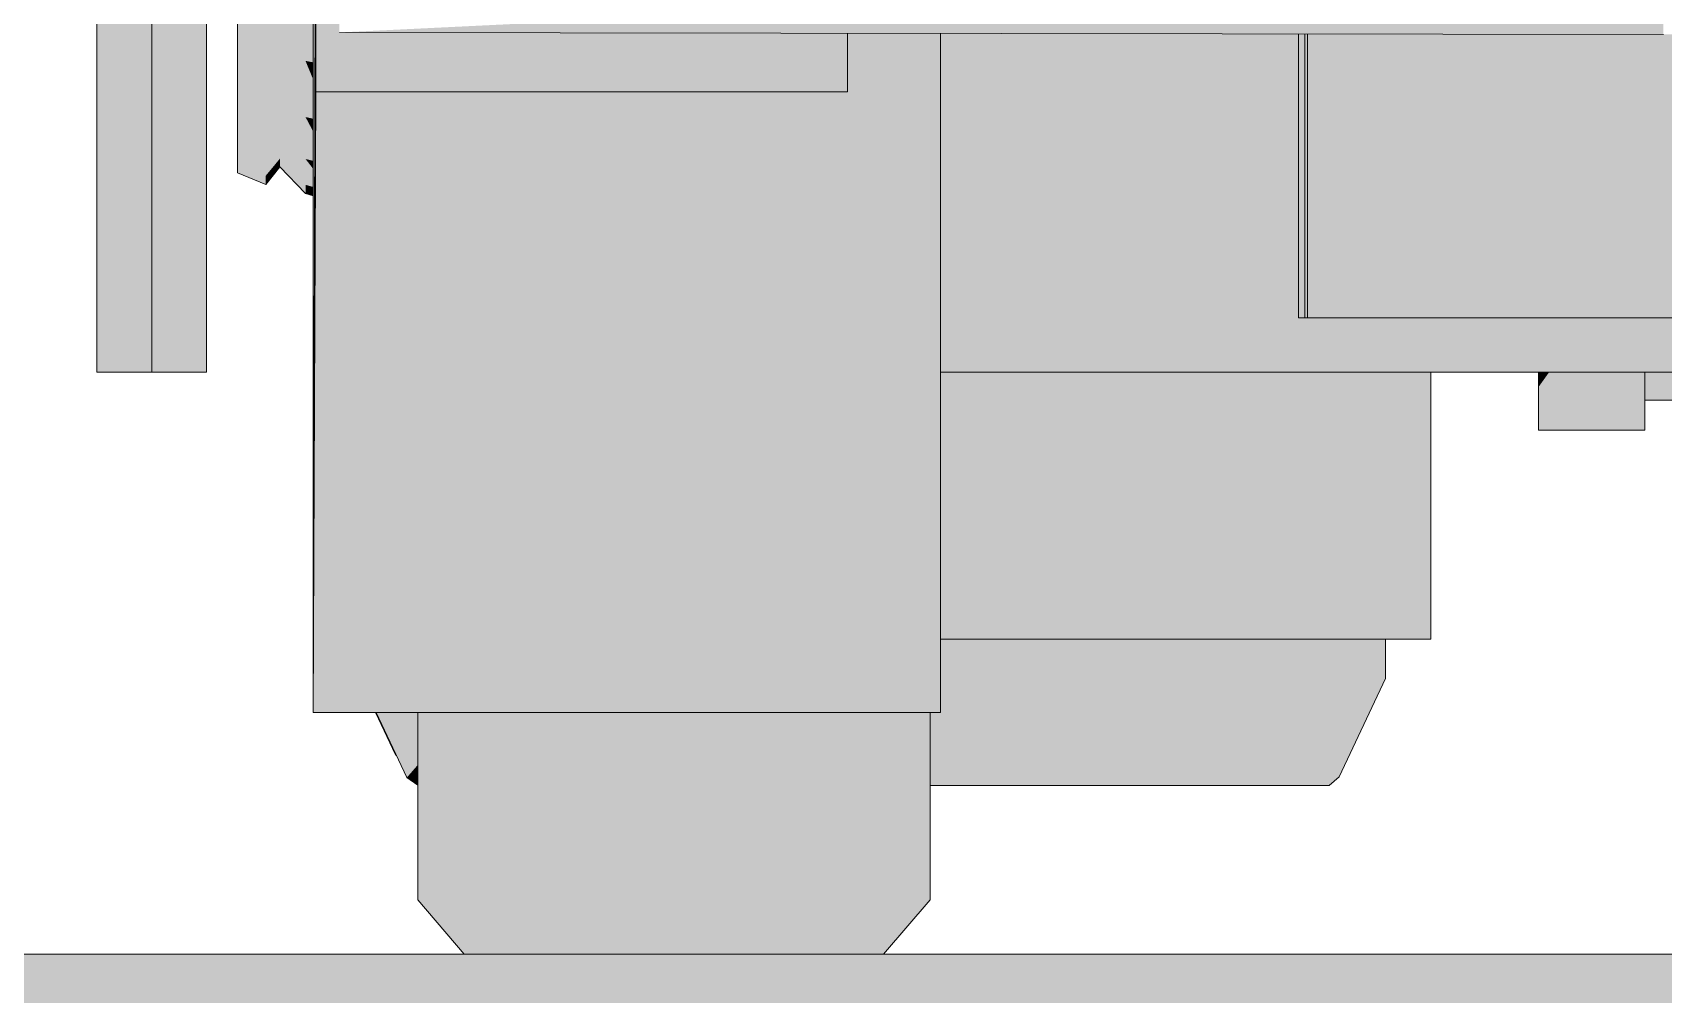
# Model space of a CAD drawing. Header units: millimetres. Extents: x 365175 to 2667127, y -330297 to -162108.
# Drawn here: x 2399135 to 2399643, y -323946 to -323646 of the extents above; entities that cross this region are included whole.
import ezdxf

# ---------------------------------------------------------------- set-up
doc = ezdxf.new("R2010")
doc.units = ezdxf.units.MM
doc.header["$MEASUREMENT"] = 0
doc.layers.add('Cars', color=7, linetype='Continuous')
doc.layers.add('Sols_ Dalles', color=7, linetype='Continuous')

# ---------------------------------------------------------------- blocks, each defined once
blk = doc.blocks.new('Élément de coupe_1427_4', base_point=(2775447.68, -323933.55))
at = {"layer": 'Sols_ Dalles', "linetype": 'Continuous', "lineweight": 0, "true_color": 0x000000}
blk.add_hatch(color=18, dxfattribs=at).paths.add_polyline_path([(2398312.58, -323933.55), (2398312.58, -324033.55), (2401602.58, -324033.55), (2401602.58, -323933.55)])
at = {"layer": 'Sols_ Dalles', "color": 250, "linetype": 'Continuous', "lineweight": 5, "true_color": 0x1f1f1f}
blk.add_line((2398312.58, -323933.55), (2401602.58, -323933.55), dxfattribs=at)
blk = doc.blocks.new('Élément de coupe_1494_4', base_point=(2775447.68, -323933.55))
at = {"layer": 'Cars', "linetype": 'Continuous', "lineweight": 0, "true_color": 0x000000}
for points in [[(2399189.44, -323752.19), (2399172.38, -323186.19), (2399172.38, -323290.02), (2399172.38, -323420.02), (2399172.38, -323622.19), (2399172.38, -323752.19)], [(2399189.44, -323752.19), (2399172.38, -323186.19), (2399172.38, -323290.02), (2399172.38, -323420.02), (2399172.38, -323622.19), (2399172.38, -323752.19)], [(2399189.44, -323752.19), (2399172.38, -323186.19), (2399172.38, -323290.02), (2399172.38, -323420.02), (2399172.38, -323622.19), (2399172.38, -323752.19)], [(2399189.44, -323752.19), (2399189.44, -323186.19), (2399172.38, -323186.19)], [(2399189.44, -323752.19), (2399189.44, -323186.19), (2399172.38, -323186.19)], [(2399189.44, -323752.19), (2399189.44, -323186.19), (2399172.38, -323186.19)], [(2399172.38, -323290.02), (2399155.31, -323290.02), (2399155.31, -323752.19)], [(2399172.38, -323290.02), (2399155.31, -323290.02), (2399155.31, -323752.19)], [(2399172.38, -323290.02), (2399155.31, -323290.02), (2399155.31, -323752.19)], [(2399172.38, -323752.19), (2399172.38, -323290.02), (2399155.31, -323752.19)], [(2399172.38, -323752.19), (2399172.38, -323290.02), (2399155.31, -323752.19)], [(2399172.38, -323752.19), (2399172.38, -323290.02), (2399155.31, -323752.19)], [(2399643.19, -323646.87), (2399643.19, -323439.09), (2399622.75, -323627.19)], [(2399223.49, -323565.19), (2399222.64, -323565.19), (2399222.64, -323858.19)], [(2399223.49, -323565.19), (2399222.64, -323565.19), (2399222.64, -323858.19)], [(2399222.94, -323752.05), (2399223.1, -323751.99), (2399223.49, -323664.76), (2399223.49, -323565.19)], [(2399222.94, -323752.05), (2399223.1, -323751.99), (2399223.49, -323664.76), (2399223.49, -323565.19)], [(2399199.08, -323630.74), (2399199.08, -323650.79), (2399207.86, -323653.21)], [(2399199.08, -323630.74), (2399199.08, -323650.79), (2399207.86, -323653.21)], [(2399199.08, -323630.74), (2399207.86, -323653.21), (2399207.86, -323632.55)], [(2399199.08, -323630.74), (2399207.86, -323653.21), (2399207.86, -323632.55)], [(2399212.3, -323629.81), (2399207.86, -323632.55), (2399212.3, -323649.54)], [(2399212.3, -323629.81), (2399207.86, -323632.55), (2399212.3, -323649.54)], [(2399212.3, -323629.81), (2399212.3, -323649.54), (2399220.26, -323655.14)], [(2399212.3, -323629.81), (2399212.3, -323649.54), (2399220.26, -323655.14)], [(2399220.26, -323633.99), (2399212.3, -323629.81), (2399220.26, -323655.14)], [(2399220.26, -323633.99), (2399212.3, -323629.81), (2399220.26, -323655.14)], [(2399230.8, -323646.28), (2399643.19, -323646.87), (2399622.75, -323627.19)], [(2399207.86, -323632.55), (2399207.86, -323653.21), (2399212.3, -323649.54)], [(2399207.86, -323632.55), (2399207.86, -323653.21), (2399212.3, -323649.54)], [(2399222.64, -323640.74), (2399220.26, -323633.99), (2399220.26, -323655.14), (2399222.64, -323655.59)], [(2399222.64, -323640.74), (2399220.26, -323633.99), (2399220.26, -323655.14), (2399222.64, -323655.59)], [(2399230.8, -323634.26), (2399223.49, -323632.85), (2399223.49, -323664.76), (2399389.04, -323664.76), (2399293.62, -323646.37), (2399230.8, -323646.28)], [(2399230.8, -323634.26), (2399223.49, -323632.85), (2399223.49, -323664.76), (2399389.04, -323664.76), (2399293.62, -323646.37), (2399230.8, -323646.28)], [(2399207.86, -323670.29), (2399199.08, -323650.79), (2399199.08, -323667.36)], [(2399207.86, -323670.29), (2399199.08, -323650.79), (2399199.08, -323667.36)], [(2399207.86, -323653.21), (2399199.08, -323650.79), (2399207.86, -323670.29)], [(2399207.86, -323653.21), (2399199.08, -323650.79), (2399207.86, -323670.29)], [(2399212.3, -323649.54), (2399207.86, -323653.21), (2399212.3, -323665.86)], [(2399212.3, -323649.54), (2399207.86, -323653.21), (2399212.3, -323665.86)], [(2399220.26, -323672.63), (2399212.3, -323649.54), (2399212.3, -323665.86)], [(2399220.26, -323672.63), (2399212.3, -323649.54), (2399212.3, -323665.86)], [(2399220.26, -323672.63), (2399220.26, -323655.14), (2399212.3, -323649.54)], [(2399220.26, -323672.63), (2399220.26, -323655.14), (2399212.3, -323649.54)], [(2399389.04, -323646.5), (2399293.62, -323646.37), (2399389.04, -323664.76)], [(2399389.04, -323646.5), (2399293.62, -323646.37), (2399389.04, -323664.76)], [(2399389.04, -323646.5), (2399389.04, -323664.76), (2399391.07, -323646.51)], [(2399389.04, -323646.5), (2399389.04, -323664.76), (2399391.07, -323646.51)], [(2399392.18, -323646.51), (2399389.04, -323664.76), (2399392.42, -323646.51)], [(2399392.18, -323646.51), (2399389.04, -323664.76), (2399392.42, -323646.51)], [(2399391.07, -323646.51), (2399389.04, -323664.76), (2399392.18, -323646.51)], [(2399391.07, -323646.51), (2399389.04, -323664.76), (2399392.18, -323646.51)], [(2399392.42, -323646.51), (2399389.04, -323664.76), (2399418.05, -323858.19), (2399404.05, -323646.53)], [(2399392.42, -323646.51), (2399389.04, -323664.76), (2399418.05, -323858.19), (2399404.05, -323646.53)], [(2399404.05, -323646.53), (2399418.05, -323858.19), (2399418.05, -323646.55)], [(2399404.05, -323646.53), (2399418.05, -323858.19), (2399418.05, -323646.55)], [(2399470.25, -323646.62), (2399418.05, -323646.55), (2399418.05, -323668.87)], [(2399470.25, -323646.62), (2399418.05, -323646.55), (2399418.05, -323668.87)], [(2399418.05, -323752.19), (2400358.13, -323752.19), (2400358.13, -323647.9), (2400241.4, -323647.73), (2400241.4, -323735.19), (2399529.58, -323735.19), (2399529.58, -323646.71), (2399470.25, -323646.62), (2399418.05, -323668.87)], [(2399418.05, -323752.19), (2400358.13, -323752.19), (2400358.13, -323647.9), (2400241.4, -323647.73), (2400241.4, -323735.19), (2399529.58, -323735.19), (2399529.58, -323646.71), (2399470.25, -323646.62), (2399418.05, -323668.87)], [(2399530.84, -323646.71), (2399529.58, -323735.19), (2399531.51, -323735.19), (2399531.51, -323646.71)], [(2399530.84, -323646.71), (2399529.58, -323735.19), (2399531.51, -323735.19), (2399531.51, -323646.71)], [(2399529.58, -323735.19), (2399530.84, -323646.71), (2399529.58, -323646.71)], [(2399529.58, -323735.19), (2399530.84, -323646.71), (2399529.58, -323646.71)], [(2399532.07, -323646.71), (2399531.51, -323735.19), (2399532.36, -323735.19), (2399532.36, -323646.71)], [(2399532.07, -323646.71), (2399531.51, -323735.19), (2399532.36, -323735.19), (2399532.36, -323646.71)], [(2399532.07, -323646.71), (2399531.51, -323646.71), (2399531.51, -323735.19)], [(2399532.07, -323646.71), (2399531.51, -323646.71), (2399531.51, -323735.19)], [(2399532.36, -323735.19), (2399993.57, -323647.37), (2399532.36, -323646.71)], [(2399532.36, -323735.19), (2399993.57, -323647.37), (2399532.36, -323646.71)], [(2399993.57, -323647.37), (2399532.36, -323735.19), (2400241.4, -323735.19), (2400241.4, -323647.73)], [(2399993.57, -323647.37), (2399532.36, -323735.19), (2400241.4, -323735.19), (2400241.4, -323647.73)], [(2399212.3, -323665.86), (2399207.86, -323653.21), (2399207.86, -323670.29)], [(2399212.3, -323665.86), (2399207.86, -323653.21), (2399207.86, -323670.29)], [(2399220.26, -323655.14), (2399220.26, -323672.63), (2399222.64, -323673.17), (2399222.64, -323660.89)], [(2399220.26, -323655.14), (2399220.26, -323672.63), (2399222.64, -323673.17), (2399222.64, -323660.89)], [(2399220.26, -323655.14), (2399222.64, -323660.89), (2399222.64, -323655.59)], [(2399220.26, -323655.14), (2399222.64, -323660.89), (2399222.64, -323655.59)], [(2399212.3, -323665.86), (2399207.86, -323670.29), (2399212.3, -323678.05)], [(2399212.3, -323665.86), (2399207.86, -323670.29), (2399212.3, -323678.05)], [(2399220.26, -323672.63), (2399212.3, -323665.86), (2399220.26, -323685.7)], [(2399220.26, -323672.63), (2399212.3, -323665.86), (2399220.26, -323685.7)], [(2399220.26, -323685.7), (2399212.3, -323665.86), (2399212.3, -323678.05)], [(2399220.26, -323685.7), (2399212.3, -323665.86), (2399212.3, -323678.05)], [(2399389.04, -323664.76), (2399222.64, -323858.19), (2399418.05, -323858.19)], [(2399389.04, -323664.76), (2399222.64, -323858.19), (2399418.05, -323858.19)], [(2399222.64, -323858.19), (2399389.04, -323664.76), (2399223.49, -323664.76)], [(2399222.64, -323858.19), (2399389.04, -323664.76), (2399223.49, -323664.76)], [(2399199.08, -323679.75), (2399207.86, -323683.06), (2399199.08, -323667.36)], [(2399199.08, -323679.75), (2399207.86, -323683.06), (2399199.08, -323667.36)], [(2399207.86, -323670.29), (2399199.08, -323667.36), (2399207.86, -323683.06)], [(2399207.86, -323670.29), (2399199.08, -323667.36), (2399207.86, -323683.06)], [(2399212.3, -323678.05), (2399207.86, -323670.29), (2399207.86, -323683.06)], [(2399212.3, -323678.05), (2399207.86, -323670.29), (2399207.86, -323683.06)], [(2399220.26, -323672.63), (2399220.26, -323685.7), (2399222.64, -323686.31), (2399222.64, -323677.13)], [(2399220.26, -323672.63), (2399220.26, -323685.7), (2399222.64, -323686.31), (2399222.64, -323677.13)], [(2399220.26, -323672.63), (2399222.64, -323677.13), (2399222.64, -323673.17)], [(2399220.26, -323672.63), (2399222.64, -323677.13), (2399222.64, -323673.17)], [(2399207.86, -323690.95), (2399199.08, -323679.75), (2399199.08, -323687.41)], [(2399207.86, -323690.95), (2399199.08, -323679.75), (2399199.08, -323687.41)], [(2399207.86, -323690.95), (2399207.86, -323683.06), (2399199.08, -323679.75)], [(2399207.86, -323690.95), (2399207.86, -323683.06), (2399199.08, -323679.75)], [(2399212.3, -323678.05), (2399207.86, -323683.06), (2399212.3, -323685.59)], [(2399212.3, -323678.05), (2399207.86, -323683.06), (2399212.3, -323685.59)], [(2399220.26, -323693.77), (2399212.3, -323678.05), (2399212.3, -323685.59)], [(2399220.26, -323693.77), (2399212.3, -323678.05), (2399212.3, -323685.59)], [(2399220.26, -323693.77), (2399220.26, -323685.7), (2399212.3, -323678.05)], [(2399220.26, -323693.77), (2399220.26, -323685.7), (2399212.3, -323678.05)], [(2399212.3, -323685.59), (2399207.86, -323683.06), (2399207.86, -323690.95)], [(2399212.3, -323685.59), (2399207.86, -323683.06), (2399207.86, -323690.95)], [(2399212.3, -323685.59), (2399207.86, -323690.95), (2399212.3, -323688.14)], [(2399212.3, -323685.59), (2399207.86, -323690.95), (2399212.3, -323688.14)], [(2399220.26, -323696.5), (2399212.3, -323685.59), (2399212.3, -323688.14)], [(2399220.26, -323696.5), (2399212.3, -323685.59), (2399212.3, -323688.14)], [(2399220.26, -323693.77), (2399212.3, -323685.59), (2399220.26, -323696.5)], [(2399220.26, -323693.77), (2399212.3, -323685.59), (2399220.26, -323696.5)], [(2399220.26, -323685.7), (2399220.26, -323693.77), (2399222.64, -323694.43), (2399222.64, -323688.76)], [(2399220.26, -323685.7), (2399220.26, -323693.77), (2399222.64, -323694.43), (2399222.64, -323688.76)], [(2399220.26, -323685.7), (2399222.64, -323688.76), (2399222.64, -323686.31)], [(2399220.26, -323685.7), (2399222.64, -323688.76), (2399222.64, -323686.31)], [(2399207.86, -323693.62), (2399199.08, -323687.41), (2399199.08, -323690)], [(2399207.86, -323693.62), (2399199.08, -323687.41), (2399199.08, -323690)], [(2399207.86, -323690.95), (2399199.08, -323687.41), (2399207.86, -323693.62)], [(2399207.86, -323690.95), (2399199.08, -323687.41), (2399207.86, -323693.62)], [(2399207.86, -323693.62), (2399212.3, -323688.14), (2399207.86, -323690.95)], [(2399207.86, -323693.62), (2399212.3, -323688.14), (2399207.86, -323690.95)], [(2399220.26, -323693.77), (2399220.26, -323696.5), (2399222.64, -323697.17), (2399222.64, -323695.26)], [(2399220.26, -323693.77), (2399220.26, -323696.5), (2399222.64, -323697.17), (2399222.64, -323695.26)], [(2399220.26, -323693.77), (2399222.64, -323695.26), (2399222.64, -323694.43)], [(2399220.26, -323693.77), (2399222.64, -323695.26), (2399222.64, -323694.43)], [(2399222.94, -323752.19), (2399223.1, -323752.19), (2399223.1, -323751.99), (2399222.94, -323752.05)], [(2399222.94, -323752.19), (2399223.1, -323752.19), (2399223.1, -323751.99), (2399222.94, -323752.05)], [(2399418.05, -323835.31), (2399570.8, -323835.31), (2399570.8, -323752.19), (2399418.05, -323752.19)], [(2399418.05, -323835.31), (2399570.8, -323835.31), (2399570.8, -323752.19), (2399418.05, -323752.19)], [(2399418.05, -323835.31), (2399570.8, -323835.31), (2399570.8, -323752.19), (2399418.05, -323752.19)], [(2399604.31, -323756.77), (2399637.38, -323756.77), (2399637.38, -323752.19), (2399607.57, -323752.19)], [(2399604.31, -323756.77), (2399637.38, -323756.77), (2399637.38, -323752.19), (2399607.57, -323752.19)], [(2399607.57, -323752.19), (2399604.31, -323752.19), (2399604.31, -323756.77)], [(2399607.57, -323752.19), (2399604.31, -323752.19), (2399604.31, -323756.77)], [(2399657.32, -323752.19), (2399637.38, -323752.19), (2399637.38, -323756.77), (2399637.38, -323760.91), (2399658.47, -323760.91)], [(2399657.32, -323752.19), (2399637.38, -323752.19), (2399637.38, -323756.77), (2399637.38, -323760.91), (2399658.47, -323760.91)], [(2399637.38, -323756.77), (2399604.31, -323770.25), (2399637.38, -323770.25)], [(2399637.38, -323756.77), (2399604.31, -323770.25), (2399637.38, -323770.25)], [(2399637.38, -323756.77), (2399604.31, -323756.77), (2399604.31, -323770.25)], [(2399637.38, -323756.77), (2399604.31, -323756.77), (2399604.31, -323770.25)], [(2399418.05, -323835.31), (2399418.05, -323854.82), (2399539.11, -323854.82), (2399462.16, -323835.31)], [(2399418.05, -323835.31), (2399418.05, -323854.82), (2399539.11, -323854.82), (2399462.16, -323835.31)], [(2399539.11, -323835.31), (2399462.16, -323835.31), (2399539.11, -323854.82)], [(2399539.11, -323835.31), (2399462.16, -323835.31), (2399539.11, -323854.82)], [(2399539.11, -323854.82), (2399542.2, -323852.34), (2399540.4, -323835.31), (2399539.11, -323835.31)], [(2399539.11, -323854.82), (2399542.2, -323852.34), (2399540.4, -323835.31), (2399539.11, -323835.31)], [(2399540.4, -323835.31), (2399542.2, -323852.34), (2399542.2, -323835.31)], [(2399540.4, -323835.31), (2399542.2, -323852.34), (2399542.2, -323835.31)], [(2399553.3, -323835.31), (2399542.2, -323871.7), (2399556.62, -323841.78), (2399556.62, -323835.31)], [(2399553.3, -323835.31), (2399542.2, -323871.7), (2399556.62, -323841.78), (2399556.62, -323835.31)], [(2399542.2, -323871.7), (2399553.3, -323835.31), (2399550.99, -323835.31), (2399542.2, -323852.34)], [(2399542.2, -323871.7), (2399553.3, -323835.31), (2399550.99, -323835.31), (2399542.2, -323852.34)], [(2399546.58, -323835.31), (2399542.2, -323852.34), (2399550.99, -323835.31)], [(2399546.58, -323835.31), (2399542.2, -323852.34), (2399550.99, -323835.31)], [(2399542.2, -323852.34), (2399546.58, -323835.31), (2399542.2, -323835.31)], [(2399542.2, -323852.34), (2399546.58, -323835.31), (2399542.2, -323835.31)], [(2399556.62, -323847.66), (2399556.62, -323841.78), (2399542.2, -323878.25)], [(2399556.62, -323847.66), (2399556.62, -323841.78), (2399542.2, -323878.25)], [(2399542.2, -323878.25), (2399556.62, -323841.78), (2399542.2, -323871.7)], [(2399542.2, -323878.25), (2399556.62, -323841.78), (2399542.2, -323871.7)], [(2399542.2, -323852.34), (2399539.11, -323854.82), (2399542.2, -323871.7)], [(2399542.2, -323852.34), (2399539.11, -323854.82), (2399542.2, -323871.7)], [(2399242.02, -323858.19), (2399248.24, -323871.37), (2399247.09, -323868.45), (2399242.24, -323858.19)], [(2399242.02, -323858.19), (2399248.24, -323871.37), (2399247.09, -323868.45), (2399242.24, -323858.19)], [(2399242.24, -323858.19), (2399251.82, -323878.49), (2399243.78, -323858.19)], [(2399242.24, -323858.19), (2399251.82, -323878.49), (2399243.78, -323858.19)], [(2399245.19, -323858.19), (2399243.78, -323858.19), (2399251.82, -323878.49), (2399251.82, -323871.93)], [(2399245.19, -323858.19), (2399243.78, -323858.19), (2399251.82, -323878.49), (2399251.82, -323871.93)], [(2399247.62, -323858.19), (2399245.19, -323858.19), (2399251.82, -323871.93)], [(2399247.62, -323858.19), (2399245.19, -323858.19), (2399251.82, -323871.93)], [(2399251.82, -323858.19), (2399247.62, -323858.19), (2399251.82, -323871.93)], [(2399251.82, -323858.19), (2399247.62, -323858.19), (2399251.82, -323871.93)], [(2399251.82, -323871.93), (2399254.69, -323858.19), (2399251.82, -323858.19)], [(2399251.82, -323871.93), (2399254.69, -323858.19), (2399251.82, -323858.19)], [(2399254.69, -323858.19), (2399251.82, -323871.93), (2399255.2, -323874.22), (2399255.2, -323873.28), (2399255.2, -323858.19)], [(2399254.69, -323858.19), (2399251.82, -323871.93), (2399255.2, -323874.22), (2399255.2, -323873.28), (2399255.2, -323858.19)], [(2399255.2, -323873.28), (2399269.71, -323888), (2399263.16, -323858.19), (2399255.2, -323858.19)], [(2399255.2, -323873.28), (2399269.71, -323888), (2399263.16, -323858.19), (2399255.2, -323858.19)], [(2399263.16, -323858.19), (2399269.71, -323888), (2399269.71, -323858.19)], [(2399263.16, -323858.19), (2399269.71, -323888), (2399269.71, -323858.19)], [(2399269.71, -323888), (2399400.27, -323888), (2399328.23, -323858.19), (2399269.71, -323858.19)], [(2399269.71, -323888), (2399400.27, -323888), (2399328.23, -323858.19), (2399269.71, -323858.19)], [(2399328.23, -323858.19), (2399400.27, -323888), (2399400.27, -323858.19)], [(2399328.23, -323858.19), (2399400.27, -323888), (2399400.27, -323858.19)], [(2399400.27, -323858.19), (2399400.27, -323888), (2399414.78, -323873.28), (2399409.21, -323858.19)], [(2399400.27, -323858.19), (2399400.27, -323888), (2399414.78, -323873.28), (2399409.21, -323858.19)], [(2399409.21, -323858.19), (2399414.78, -323873.28), (2399414.78, -323858.19)], [(2399409.21, -323858.19), (2399414.78, -323873.28), (2399414.78, -323858.19)], [(2399414.78, -323858.19), (2399414.78, -323874.35), (2399539.11, -323874.35), (2399418.05, -323855.39), (2399418.05, -323858.19)], [(2399414.78, -323858.19), (2399414.78, -323874.35), (2399539.11, -323874.35), (2399418.05, -323855.39), (2399418.05, -323858.19)], [(2399418.05, -323855.39), (2399539.11, -323874.35), (2399539.11, -323854.82), (2399418.05, -323854.82)], [(2399418.05, -323855.39), (2399539.11, -323874.35), (2399539.11, -323854.82), (2399418.05, -323854.82)], [(2399539.11, -323874.35), (2399542.2, -323871.7), (2399539.11, -323854.82)], [(2399539.11, -323874.35), (2399542.2, -323871.7), (2399539.11, -323854.82)], [(2399248.24, -323870.91), (2399247.09, -323868.45), (2399248.24, -323871.37)], [(2399248.24, -323870.91), (2399247.09, -323868.45), (2399248.24, -323871.37)], [(2399248.24, -323871.37), (2399248.39, -323871.21), (2399248.24, -323870.91)], [(2399248.24, -323871.37), (2399248.39, -323871.21), (2399248.24, -323870.91)], [(2399248.39, -323871.21), (2399248.24, -323871.37), (2399248.57, -323871.6)], [(2399248.39, -323871.21), (2399248.24, -323871.37), (2399248.57, -323871.6)], [(2399251.82, -323871.93), (2399251.82, -323878.49), (2399255.2, -323874.58), (2399255.2, -323874.22)], [(2399251.82, -323871.93), (2399251.82, -323878.49), (2399255.2, -323874.58), (2399255.2, -323874.22)], [(2399251.82, -323878.49), (2399255.2, -323880.83), (2399255.2, -323874.58)], [(2399251.82, -323878.49), (2399255.2, -323880.83), (2399255.2, -323874.58)], [(2399255.2, -323905.54), (2399269.71, -323921.97), (2399255.2, -323873.28)], [(2399255.2, -323905.54), (2399269.71, -323921.97), (2399255.2, -323873.28)], [(2399269.71, -323888), (2399255.2, -323873.28), (2399269.71, -323921.97)], [(2399269.71, -323888), (2399255.2, -323873.28), (2399269.71, -323921.97)], [(2399414.78, -323873.28), (2399400.27, -323888), (2399414.78, -323905.54)], [(2399414.78, -323873.28), (2399400.27, -323888), (2399414.78, -323905.54)], [(2399414.78, -323874.35), (2399414.78, -323874.37), (2399539.11, -323880.96), (2399539.11, -323874.35)], [(2399414.78, -323874.35), (2399414.78, -323874.37), (2399539.11, -323880.96), (2399539.11, -323874.35)], [(2399414.78, -323880.96), (2399539.11, -323880.96), (2399414.78, -323874.37)], [(2399414.78, -323880.96), (2399539.11, -323880.96), (2399414.78, -323874.37)], [(2399542.2, -323871.7), (2399539.11, -323874.35), (2399542.2, -323878.25)], [(2399542.2, -323871.7), (2399539.11, -323874.35), (2399542.2, -323878.25)], [(2399539.11, -323880.96), (2399542.2, -323878.25), (2399539.11, -323874.35)], [(2399539.11, -323880.96), (2399542.2, -323878.25), (2399539.11, -323874.35)], [(2399269.71, -323888), (2399269.71, -323921.97), (2399400.27, -323921.97)], [(2399269.71, -323888), (2399269.71, -323921.97), (2399400.27, -323921.97)], [(2399269.71, -323888), (2399400.27, -323921.97), (2399400.27, -323888)], [(2399269.71, -323888), (2399400.27, -323921.97), (2399400.27, -323888)], [(2399414.78, -323905.54), (2399400.27, -323888), (2399400.27, -323921.97)], [(2399414.78, -323905.54), (2399400.27, -323888), (2399400.27, -323921.97)], [(2399255.2, -323916.55), (2399269.71, -323933.55), (2399255.2, -323905.54)], [(2399255.2, -323916.55), (2399269.71, -323933.55), (2399255.2, -323905.54)], [(2399269.71, -323921.97), (2399255.2, -323905.54), (2399269.71, -323933.55)], [(2399269.71, -323921.97), (2399255.2, -323905.54), (2399269.71, -323933.55)], [(2399414.78, -323905.54), (2399400.27, -323921.97), (2399414.78, -323916.55)], [(2399414.78, -323905.54), (2399400.27, -323921.97), (2399414.78, -323916.55)], [(2399414.78, -323916.55), (2399400.27, -323921.97), (2399400.27, -323933.55)], [(2399414.78, -323916.55), (2399400.27, -323921.97), (2399400.27, -323933.55)], [(2399400.27, -323921.97), (2399269.71, -323921.97), (2399400.27, -323933.55)], [(2399400.27, -323921.97), (2399269.71, -323921.97), (2399400.27, -323933.55)], [(2399269.71, -323933.55), (2399400.27, -323933.55), (2399269.71, -323921.97)], [(2399269.71, -323933.55), (2399400.27, -323933.55), (2399269.71, -323921.97)]]:
    blk.add_hatch(color=18, dxfattribs=at).paths.add_polyline_path(points)
at = {"layer": 'Cars', "color": 7, "linetype": 'Continuous', "lineweight": 13}
for p, q in [((2399189.44, -323752.19), (2399189.44, -323186.19)), ((2399155.31, -323290.02), (2399155.31, -323752.19)), ((2399172.38, -323290.02), (2399172.38, -323752.19)), ((2399223.49, -323565.19), (2399222.64, -323858.19)), ((2399222.64, -323858.19), (2399222.64, -323565.19)), ((2399199.08, -323630.74), (2399199.08, -323650.79)), ((2399223.49, -323664.76), (2399223.49, -323632.85)), ((2399199.08, -323650.79), (2399199.08, -323667.36)), ((2399230.8, -323646.28), (2399643.19, -323646.87)), ((2399389.04, -323664.76), (2399389.04, -323646.5)), ((2399418.05, -323646.55), (2399418.05, -323858.19)), ((2399529.58, -323646.71), (2399529.58, -323735.19)), ((2399531.51, -323646.71), (2399531.51, -323735.19)), ((2399532.36, -323646.71), (2399532.36, -323735.19)), ((2399222.64, -323858.19), (2399223.49, -323664.76)), ((2399389.04, -323664.76), (2399223.49, -323664.76)), ((2399199.08, -323667.36), (2399199.08, -323679.75)), ((2399199.08, -323679.75), (2399199.08, -323687.41)), ((2399199.08, -323687.41), (2399199.08, -323690)), ((2399207.86, -323693.62), (2399199.08, -323690)), ((2399212.3, -323688.14), (2399207.86, -323693.62)), ((2399220.26, -323696.5), (2399212.3, -323688.14)), ((2399222.64, -323697.17), (2399220.26, -323696.5)), ((2399531.51, -323735.19), (2399529.58, -323735.19)), ((2399532.36, -323735.19), (2399531.51, -323735.19)), ((2400241.4, -323735.19), (2399532.36, -323735.19)), ((2399155.31, -323752.19), (2399172.38, -323752.19)), ((2399172.38, -323752.19), (2399189.44, -323752.19)), ((2399222.94, -323752.19), (2399223.1, -323752.19)), ((2399418.05, -323752.19), (2400358.13, -323752.19)), ((2399570.8, -323835.31), (2399570.8, -323752.19)), ((2399604.31, -323756.77), (2399604.31, -323752.19)), ((2399637.38, -323752.19), (2399637.38, -323756.77)), ((2399604.31, -323770.25), (2399604.31, -323756.77)), ((2399637.38, -323756.77), (2399637.38, -323770.25)), ((2399637.38, -323760.91), (2399658.47, -323760.91)), ((2399604.31, -323770.25), (2399637.38, -323770.25)), ((2399418.05, -323835.31), (2399570.8, -323835.31)), ((2399556.62, -323841.78), (2399556.62, -323835.31)), ((2399556.62, -323847.66), (2399556.62, -323841.78)), ((2399542.2, -323878.25), (2399556.62, -323847.66)), ((2399418.05, -323858.19), (2399222.64, -323858.19)), ((2399242.02, -323858.19), (2399248.24, -323871.37)), ((2399251.82, -323878.49), (2399242.24, -323858.19)), ((2399255.2, -323858.19), (2399255.2, -323873.28)), ((2399414.78, -323873.28), (2399414.78, -323858.19)), ((2399248.24, -323871.37), (2399248.57, -323871.6)), ((2399255.2, -323873.28), (2399255.2, -323905.54)), ((2399414.78, -323905.54), (2399414.78, -323873.28)), ((2399255.2, -323880.83), (2399251.82, -323878.49)), ((2399542.2, -323878.25), (2399539.11, -323880.96)), ((2399539.11, -323880.96), (2399414.78, -323880.96)), ((2399255.2, -323916.55), (2399255.2, -323905.54)), ((2399414.78, -323916.55), (2399414.78, -323905.54)), ((2399269.71, -323933.55), (2399255.2, -323916.55)), ((2399400.27, -323933.55), (2399414.78, -323916.55))]:
    blk.add_line(p, q, dxfattribs=at)

msp = doc.modelspace()

# ---------------------------------------------------------------- block references
at = {"layer": 'Cars', "lineweight": 0}
msp.add_blockref('Élément de coupe_1494_4', (2775447.681, -323933.55), dxfattribs=at)
at = {"layer": 'Sols_ Dalles', "lineweight": 0}
msp.add_blockref('Élément de coupe_1427_4', (2775447.681, -323933.55), dxfattribs=at)

doc.saveas('drawing.dxf')
